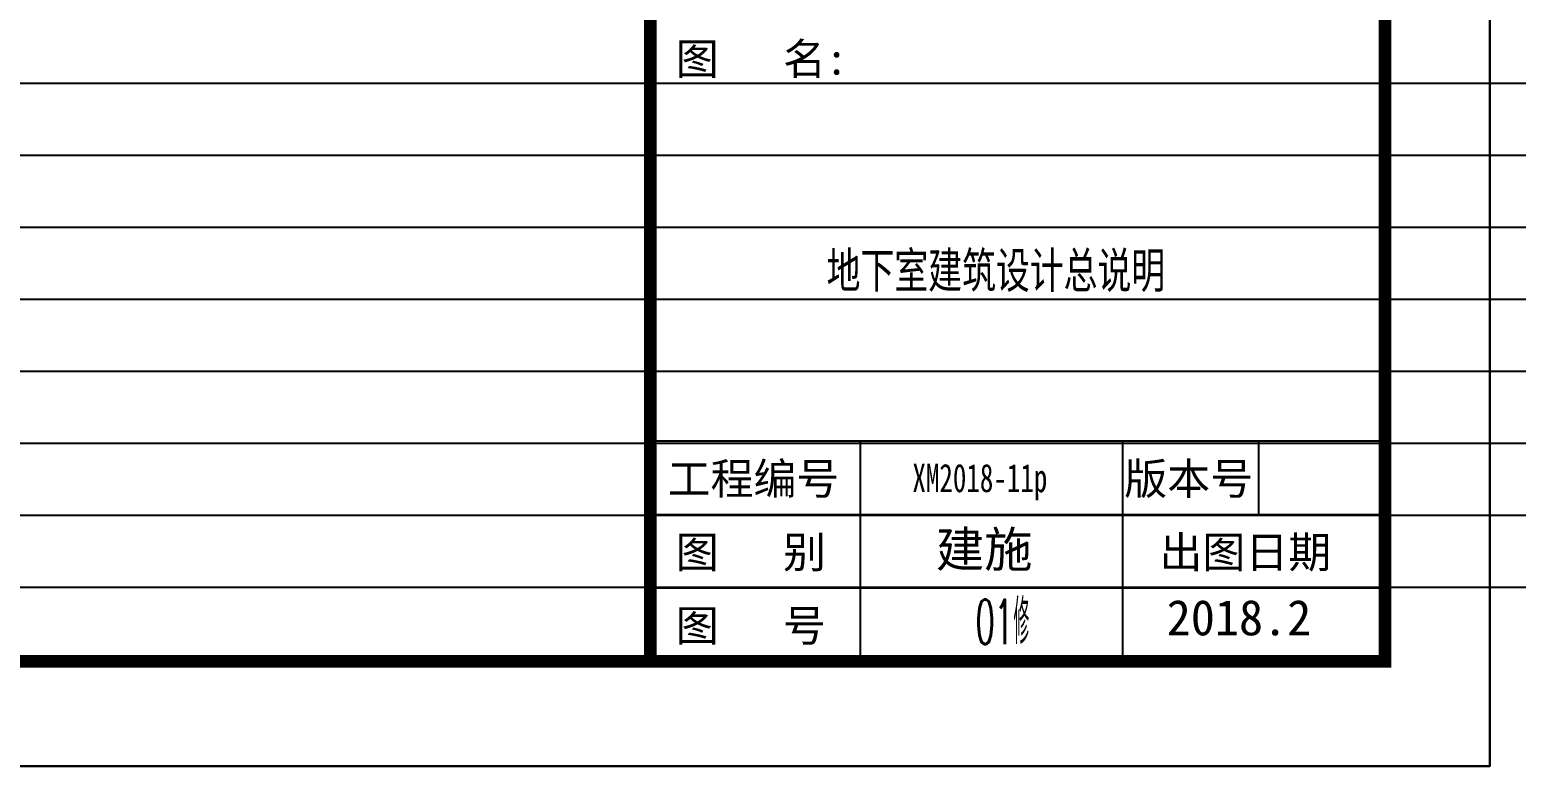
# Model space of a CAD drawing. Extents: x 0 to 2037025, y -2738621 to 0.
# Drawn here: x 1028848 to 1043014, y -1238015 to -1230998 of the extents above; entities that cross this region are included whole.
import ezdxf

# ---------------------------------------------------------------- set-up
doc = ezdxf.new("R2010")
doc.units = 0
doc.header["$LTSCALE"] = 10
doc.header["$MEASUREMENT"] = 0
doc.layers.add('图框', color=142, linetype='Continuous')
doc.layers.add('批量导出图层', color=1, linetype='Continuous')
doc.styles.add('_TCH_DIM', font='SIMPLEX.shx', dxfattribs={"width": 0.7, "bigfont": 'GBCBIG.shx'})
doc.styles.add('图框字型一', font='')
doc.styles.add('黑体', font='simhei.ttf', dxfattribs={"width": 0.7})
doc.styles.get('图框字型一').set_extended_font_data('SimSun')

# ---------------------------------------------------------------- blocks, each defined once
blk = doc.blocks.new('图框A1')
at = {"layer": '图框'}
for p, q in [((76100, 3100), (83100, 3100)), ((78100, 3100), (78100, 1000)), ((80600, 3100), (80600, 1000)), ((81895, 3100), (81895, 2400)), ((76100, 2400), (83100, 2400)), ((76100, 1700), (83100, 1700))]:
    blk.add_line(p, q, dxfattribs=at)
blk.add_lwpolyline([(0, 0), (84100, 0), (84100, 59400), (0, 59400)], close=True, dxfattribs=at)
at = {"layer": '图框', "const_width": 120}
blk.add_lwpolyline([(2500, 1000), (83100, 1000), (83100, 58400), (2500, 58400)], close=True, dxfattribs=at)
blk.add_lwpolyline([(76100, 58400), (76100, 1000)], dxfattribs=at)
at = {"layer": '图框', "style": '图框字型一'}
for s, p in [('图   名:', (76342, 6590)), ('工程编号', (76264, 2590)), ('版本号', (80616, 2590)), ('图   别', (76342, 1890)), ('出图日期', (80951, 1890)), ('图   号', (76342, 1190))]:
    blk.add_text(s, height=300, dxfattribs=at).set_placement(p)

msp = doc.modelspace()

# ---------------------------------------------------------------- linework, layer by layer
at = {"layer": 'Defpoints', "color": 251}
for p, q in [((1054001.1, -1231509.4), (954025, -1231509.4)), ((1054001.1, -1232195.6), (954025, -1232195.6)), ((1054001.1, -1232881.8), (954025, -1232881.8)), ((1054001.1, -1233568), (954025, -1233568)), ((1054001.1, -1234254.3), (954025, -1234254.3)), ((1054001.1, -1234940.5), (954025, -1234940.5)), ((1054001.1, -1235626.7), (954025, -1235626.7)), ((1054001.1, -1236312.9), (954025, -1236312.9))]:
    msp.add_line(p, q, dxfattribs=at)
at = {"layer": '批量导出图层'}
msp.add_lwpolyline([(958662.7, -1178615.2), (1042762.7, -1178615.2), (1042762.7, -1238015.2), (958662.7, -1238015.2)], close=True, dxfattribs=at)

# ---------------------------------------------------------------- block references
msp.add_blockref('图框A1', (958662.7, -1238015.2))

# ---------------------------------------------------------------- texts
at = {"layer": '图框'}
for s, height, style, width, p in [('地下室建筑设计总说明', 337.97, '黑体', 0.7, (1036441.9, -1233458.2)), ('XM2018-11p', 270, '图框字型一', 0.7, (1037259.5, -1235403.3)), ('01修', 425, '_TCH_DIM', 0.494118, (1037862.7, -1236851.4))]:
    msp.add_text(s, height=height, dxfattribs=dict(at, style=style, width=width)).set_placement(p)
at = {"layer": '图框', "style": '图框字型一'}
for s, p in [('建施', (1037483, -1236117.4)), ('2018.2', (1039683, -1236767.4))]:
    msp.add_text(s, height=337.55, dxfattribs=at).set_placement(p)

doc.saveas('drawing.dxf')
